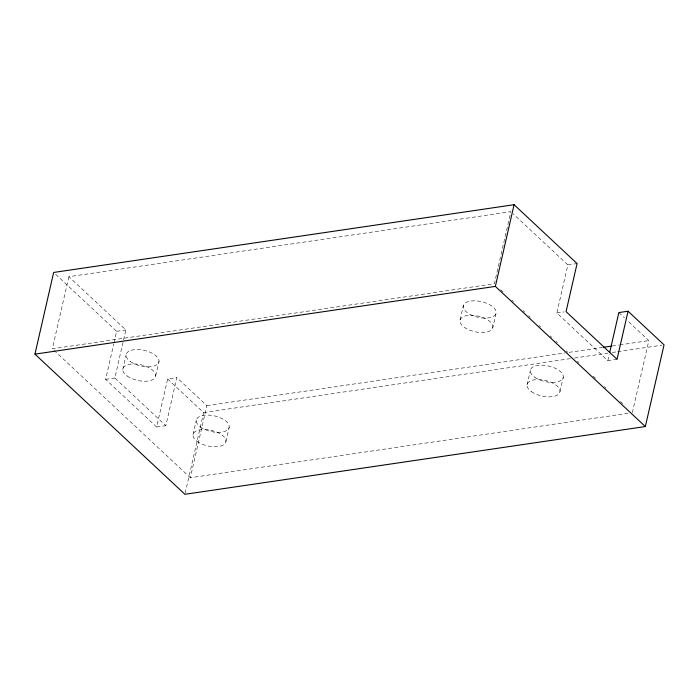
<?xml version="1.0" encoding="UTF-8"?>
<svg xmlns="http://www.w3.org/2000/svg" width="699" height="699" viewBox="0 0 699 699"><rect width="100%" height="100%" fill="white"/><g stroke="black" fill="none" stroke-linecap="round" stroke-linejoin="round"><path stroke-width="0.52" stroke-dasharray="3.5 2.62" d="M68.869 276.708L52.355 348.784L494.359 283.742L510.864 211.666L68.869 276.708L125.855 329.963L114.854 378.01L165.846 425.665L176.847 377.617L167.638 378.972L156.637 427.019L165.846 425.665M156.637 427.019L105.645 379.374L113.78 343.856M114.016 342.807L116.646 331.317L55.256 273.947M122.779 369.395L126.082 354.987M155.72 375.8L159.023 361.383M193.029 434.603L196.332 420.186M185.165 493.232L203.636 412.602L167.638 378.972M628.025 413.319L190.338 477.723L206.843 405.647L176.847 377.617M225.899 441.646L229.193 427.229M460.091 319.871L463.393 305.454M492.734 327.901A16.811 7.995 12.9 0 0 470.287 315.24A16.811 7.995 12.9 0 0 466.224 328.513A16.811 7.995 12.9 0 0 492.734 327.901L496.028 313.484A16.811 7.995 12.9 0 0 473.581 300.823A16.811 7.995 12.9 0 0 469.527 314.096A16.811 7.995 12.9 0 0 496.028 313.484M527.055 384.948L530.358 370.531M617.051 359.277L607.842 360.632L556.85 312.977L567.859 264.921L513.241 213.885M559.986 391.484L563.289 377.067M607.842 360.632L609.275 354.358M632.333 412.681L648.847 340.605L627.527 320.692M116.646 331.317L125.855 329.963M567.859 264.921L577.068 263.567M105.645 379.374L114.854 378.01M556.85 312.977L564.014 311.92M206.843 405.647L564.757 352.978M569.065 352.348L602.486 347.429M612.193 345.996L618.659 345.044M619.733 344.887L648.847 340.605M203.636 412.602L570.244 358.657M574.552 358.028L607.981 353.109M612.298 352.471L616.605 351.842M617.689 351.676L661.892 345.175M618.851 312.575L624.373 317.739M500.737 289.709L503.131 291.946M511.904 300.142L513.503 301.636M523.07 310.574L524.661 312.069M528.654 315.791L530.244 317.285M539.025 325.481L540.615 326.975M550.183 335.922L551.782 337.407M555.766 341.138L557.365 342.624M566.138 350.828L567.737 352.313M577.304 361.261L578.894 362.746M593.259 376.167L595.644 378.404M604.417 386.599L606.016 388.094M620.371 401.506L622.765 403.742M53.954 350.278L190.338 477.723M531.327 391.571A16.811 7.995 12.9 0 0 559.226 393.45A16.811 7.995 12.9 0 0 540.012 379.636A16.811 7.995 12.9 0 0 531.327 391.571M196.926 441.218A16.811 7.995 12.9 0 0 224.999 443.568A16.811 7.995 12.9 0 0 206.467 429.579A16.811 7.995 12.9 0 0 196.926 441.218M127.148 376.018A16.811 7.995 12.9 0 0 154.995 377.775A16.811 7.995 12.9 0 0 135.606 364.013A16.811 7.995 12.9 0 0 127.148 376.018M534.621 377.154A16.811 7.995 12.9 0 0 562.52 379.033A16.811 7.995 12.9 0 0 543.306 365.219A16.811 7.995 12.9 0 0 534.621 377.154M200.22 426.809A16.811 7.995 12.9 0 0 228.302 429.151A16.811 7.995 12.9 0 0 209.77 415.162A16.811 7.995 12.9 0 0 200.22 426.809M130.451 361.601A16.811 7.995 12.9 0 0 158.297 363.358A16.811 7.995 12.9 0 0 138.909 349.596A16.811 7.995 12.9 0 0 130.451 361.601"/><path stroke-width="1.05" d="M628.06 311.221L664.05 344.86L645.343 426.547L184.92 494.298L34.95 354.14L53.657 272.453L514.08 204.702L577.068 263.567L566.059 311.623L617.051 359.277L628.06 311.221L618.851 312.575L609.755 352.27M645.343 426.547L495.364 286.398L514.08 204.702M34.95 354.14L495.364 286.398M603.569 347.272L611.109 346.162"/></g></svg>
